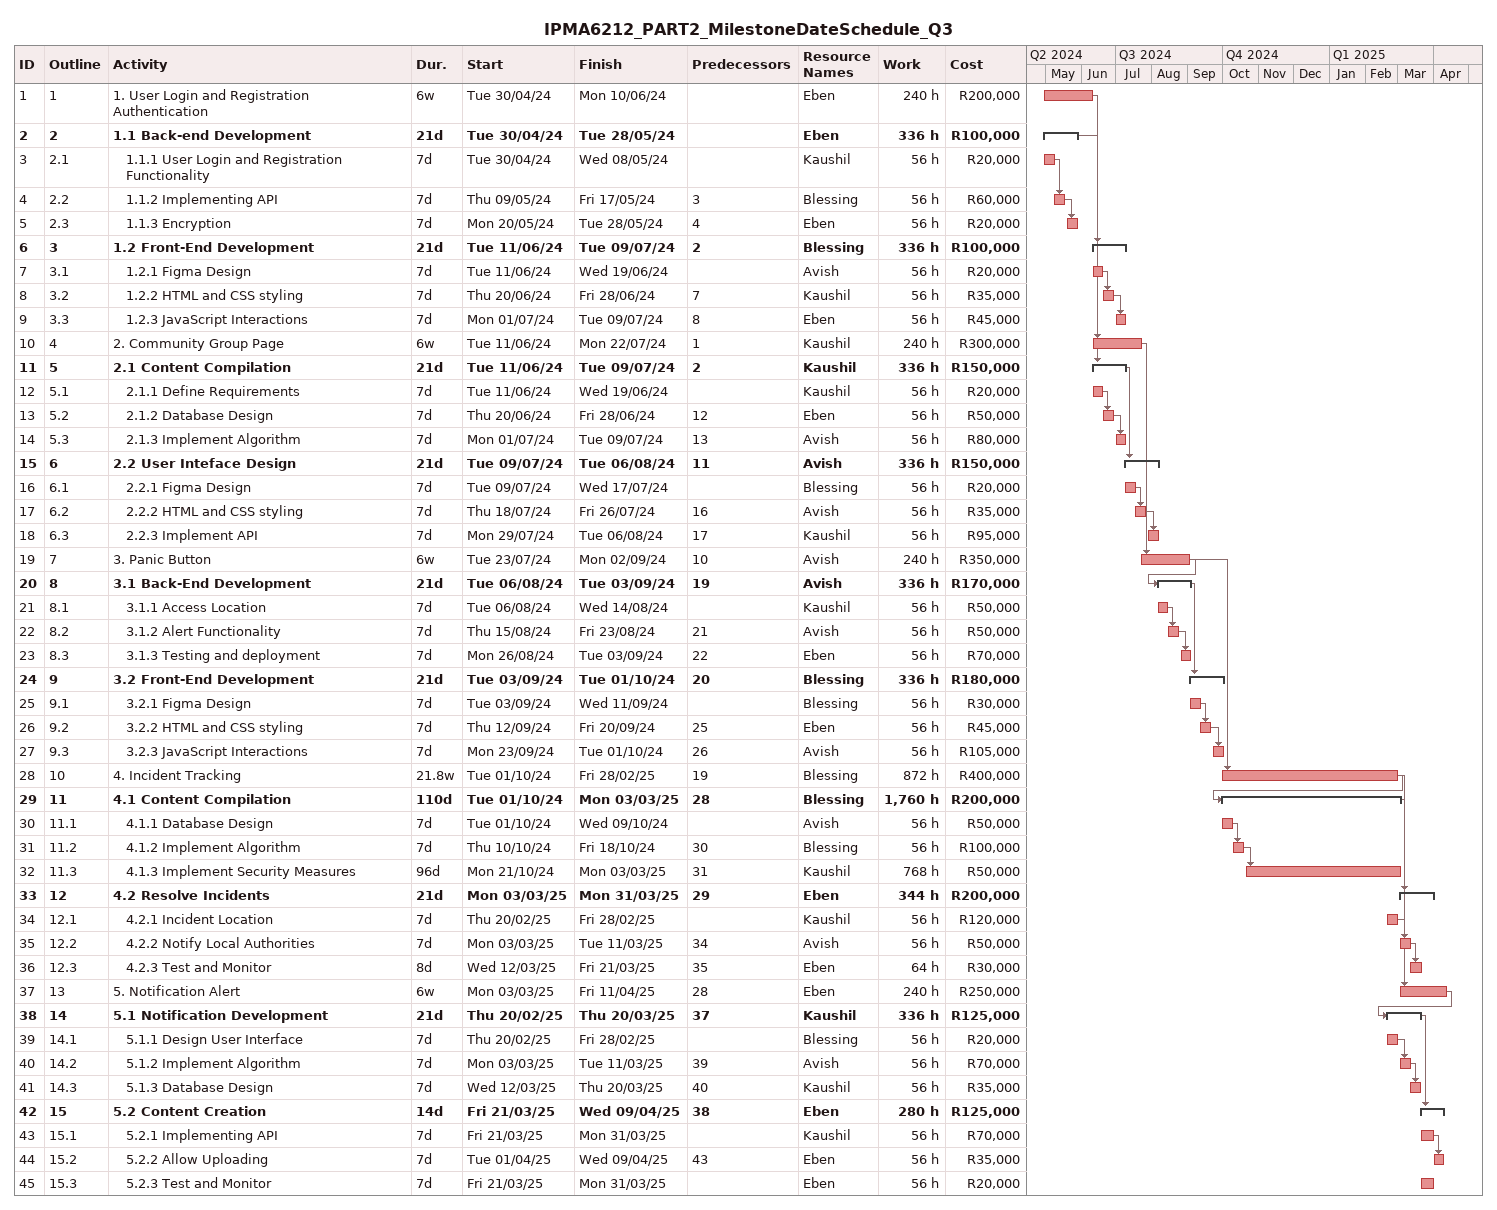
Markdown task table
IPMA6212_PART2_MilestoneDateSchedule_Q3

| ID | WBS | Task | Duration | Start | Finish | Predecessors | Resources | Work (h) | Cost (R) |
|---|---|---|---|---|---|---|---|---|---|
| 1 | 1 | 1. User Login and Registration Authentication | 6w | 2024-04-30 | 2024-06-10 |  | Eben | 240 | 200000 |
| 2 | 2 | **1.1 Back-end Development** | 21d | 2024-04-30 | 2024-05-28 |  | Eben | 336 | 100000 |
| 3 | 2.1 | 1.1.1 User Login and Registration Functionality | 7d | 2024-04-30 | 2024-05-08 |  | Kaushil | 56 | 20000 |
| 4 | 2.2 | 1.1.2 Implementing API | 7d | 2024-05-09 | 2024-05-17 | 3 | Blessing | 56 | 60000 |
| 5 | 2.3 | 1.1.3 Encryption | 7d | 2024-05-20 | 2024-05-28 | 4 | Eben | 56 | 20000 |
| 6 | 3 | **1.2 Front-End Development** | 21d | 2024-06-11 | 2024-07-09 | 2 | Blessing | 336 | 100000 |
| 7 | 3.1 | 1.2.1 Figma Design | 7d | 2024-06-11 | 2024-06-19 |  | Avish | 56 | 20000 |
| 8 | 3.2 | 1.2.2 HTML and CSS styling | 7d | 2024-06-20 | 2024-06-28 | 7 | Kaushil | 56 | 35000 |
| 9 | 3.3 | 1.2.3 JavaScript Interactions | 7d | 2024-07-01 | 2024-07-09 | 8 | Eben | 56 | 45000 |
| 10 | 4 | 2. Community Group Page | 6w | 2024-06-11 | 2024-07-22 | 1 | Kaushil | 240 | 300000 |
| 11 | 5 | **2.1 Content Compilation** | 21d | 2024-06-11 | 2024-07-09 | 2 | Kaushil | 336 | 150000 |
| 12 | 5.1 | 2.1.1 Define Requirements | 7d | 2024-06-11 | 2024-06-19 |  | Kaushil | 56 | 20000 |
| 13 | 5.2 | 2.1.2 Database Design | 7d | 2024-06-20 | 2024-06-28 | 12 | Eben | 56 | 50000 |
| 14 | 5.3 | 2.1.3 Implement Algorithm | 7d | 2024-07-01 | 2024-07-09 | 13 | Avish | 56 | 80000 |
| 15 | 6 | **2.2 User Inteface Design** | 21d | 2024-07-09 | 2024-08-06 | 11 | Avish | 336 | 150000 |
| 16 | 6.1 | 2.2.1 Figma Design | 7d | 2024-07-09 | 2024-07-17 |  | Blessing | 56 | 20000 |
| 17 | 6.2 | 2.2.2 HTML and CSS styling | 7d | 2024-07-18 | 2024-07-26 | 16 | Avish | 56 | 35000 |
| 18 | 6.3 | 2.2.3 Implement API | 7d | 2024-07-29 | 2024-08-06 | 17 | Kaushil | 56 | 95000 |
| 19 | 7 | 3. Panic Button | 6w | 2024-07-23 | 2024-09-02 | 10 | Avish | 240 | 350000 |
| 20 | 8 | **3.1 Back-End Development** | 21d | 2024-08-06 | 2024-09-03 | 19 | Avish | 336 | 170000 |
| 21 | 8.1 | 3.1.1 Access Location | 7d | 2024-08-06 | 2024-08-14 |  | Kaushil | 56 | 50000 |
| 22 | 8.2 | 3.1.2 Alert Functionality | 7d | 2024-08-15 | 2024-08-23 | 21 | Avish | 56 | 50000 |
| 23 | 8.3 | 3.1.3 Testing and deployment | 7d | 2024-08-26 | 2024-09-03 | 22 | Eben | 56 | 70000 |
| 24 | 9 | **3.2 Front-End Development** | 21d | 2024-09-03 | 2024-10-01 | 20 | Blessing | 336 | 180000 |
| 25 | 9.1 | 3.2.1 Figma Design | 7d | 2024-09-03 | 2024-09-11 |  | Blessing | 56 | 30000 |
| 26 | 9.2 | 3.2.2 HTML and CSS styling | 7d | 2024-09-12 | 2024-09-20 | 25 | Eben | 56 | 45000 |
| 27 | 9.3 | 3.2.3 JavaScript Interactions | 7d | 2024-09-23 | 2024-10-01 | 26 | Avish | 56 | 105000 |
| 28 | 10 | 4. Incident Tracking | 21.8w | 2024-10-01 | 2025-02-28 | 19 | Blessing | 872 | 400000 |
| 29 | 11 | **4.1 Content Compilation** | 110d | 2024-10-01 | 2025-03-03 | 28 | Blessing | 1760 | 200000 |
| 30 | 11.1 | 4.1.1 Database Design | 7d | 2024-10-01 | 2024-10-09 |  | Avish | 56 | 50000 |
| 31 | 11.2 | 4.1.2 Implement Algorithm | 7d | 2024-10-10 | 2024-10-18 | 30 | Blessing | 56 | 100000 |
| 32 | 11.3 | 4.1.3 Implement Security Measures | 96d | 2024-10-21 | 2025-03-03 | 31 | Kaushil | 768 | 50000 |
| 33 | 12 | **4.2 Resolve Incidents** | 21d | 2025-03-03 | 2025-03-31 | 29 | Eben | 344 | 200000 |
| 34 | 12.1 | 4.2.1 Incident Location | 7d | 2025-02-20 | 2025-02-28 |  | Kaushil | 56 | 120000 |
| 35 | 12.2 | 4.2.2 Notify Local Authorities | 7d | 2025-03-03 | 2025-03-11 | 34 | Avish | 56 | 50000 |
| 36 | 12.3 | 4.2.3 Test and Monitor | 8d | 2025-03-12 | 2025-03-21 | 35 | Eben | 64 | 30000 |
| 37 | 13 | 5. Notification Alert | 6w | 2025-03-03 | 2025-04-11 | 28 | Eben | 240 | 250000 |
| 38 | 14 | **5.1 Notification Development** | 21d | 2025-02-20 | 2025-03-20 | 37 | Kaushil | 336 | 125000 |
| 39 | 14.1 | 5.1.1 Design User Interface | 7d | 2025-02-20 | 2025-02-28 |  | Blessing | 56 | 20000 |
| 40 | 14.2 | 5.1.2 Implement Algorithm | 7d | 2025-03-03 | 2025-03-11 | 39 | Avish | 56 | 70000 |
| 41 | 14.3 | 5.1.3 Database Design | 7d | 2025-03-12 | 2025-03-20 | 40 | Kaushil | 56 | 35000 |
| 42 | 15 | **5.2 Content Creation** | 14d | 2025-03-21 | 2025-04-09 | 38 | Eben | 280 | 125000 |
| 43 | 15.1 | 5.2.1 Implementing API | 7d | 2025-03-21 | 2025-03-31 |  | Kaushil | 56 | 70000 |
| 44 | 15.2 | 5.2.2 Allow Uploading | 7d | 2025-04-01 | 2025-04-09 | 43 | Eben | 56 | 35000 |
| 45 | 15.3 | 5.2.3 Test and Monitor | 7d | 2025-03-21 | 2025-03-31 |  | Eben | 56 | 20000 |
